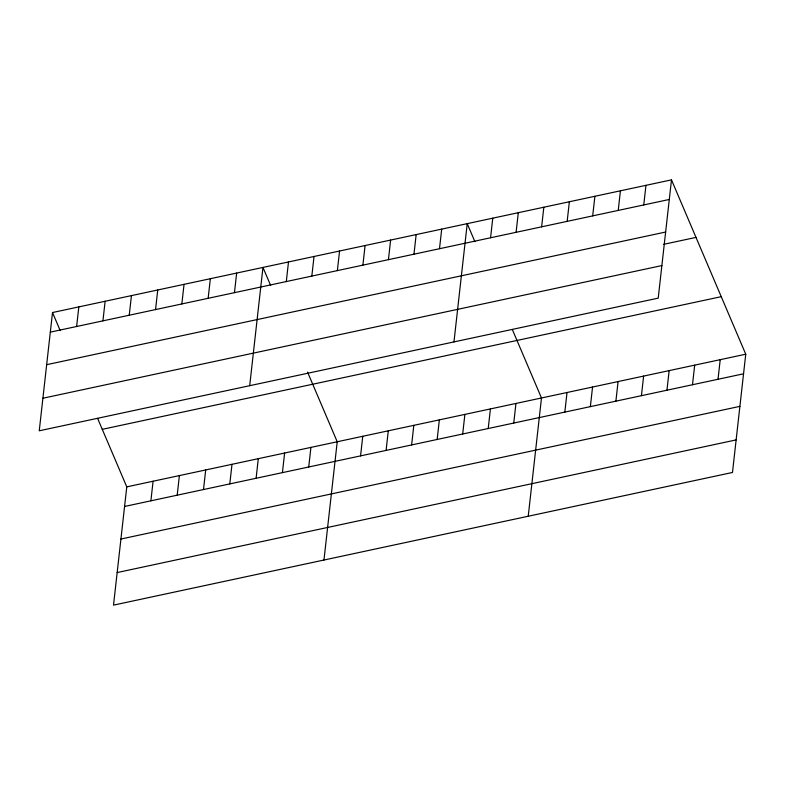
<?xml version="1.0" encoding="UTF-8"?>
<svg xmlns="http://www.w3.org/2000/svg" width="785" height="785" viewBox="0 0 785 785"><rect width="100%" height="100%" fill="white"/><g stroke="black" fill="none" stroke-linecap="round" stroke-linejoin="round"><path stroke-width="1.18" d="M52.517 312.538L39.25 430.798L658.222 298.133L671.489 179.863L52.517 312.538L60.2 330.583M76.626 326.491L78.824 306.896M102.933 320.859L105.131 301.254M129.24 315.217L131.438 295.621M97.595 418.366L126.777 486.867L113.511 605.137L732.483 472.462L745.75 354.202L671.489 179.863M155.548 309.584L157.746 289.979M150.887 500.83L153.085 481.234M181.845 303.942L184.043 284.347M177.194 495.188L179.392 475.592M208.153 298.3L210.351 278.704M203.492 489.555L205.69 469.95M234.46 292.668L236.658 273.062M229.799 483.913L231.997 464.318M249.699 385.69L262.965 267.43L270.658 285.475M256.106 478.271L258.304 458.675M286.299 281.55L288.497 261.954M282.414 472.639L284.612 453.033M311.831 276.084L314.029 256.479M308.721 466.996L310.919 447.401M337.364 270.609L339.562 251.014M323.96 560.029L337.226 441.759L307.573 372.159M362.896 265.134L365.094 245.538M360.56 455.889L362.758 436.293M388.428 259.668L390.626 240.063M386.092 450.413L388.29 430.818M413.97 254.193L416.168 234.597M411.625 444.938L413.823 425.342M439.502 248.717L441.7 229.122M437.157 439.472L439.355 419.867M453.965 341.917L467.232 223.646L474.915 241.701M462.689 433.997L464.887 414.401M490.566 237.776L492.764 218.171M488.221 428.522L490.419 408.926M516.098 232.301L518.296 212.706M513.753 423.056L515.951 403.451M541.63 226.826L543.828 207.23M528.226 516.245L541.493 397.985L512.311 329.474M567.163 221.36L569.361 201.755M564.827 412.105L567.025 392.51M592.695 215.885L594.893 196.289M590.359 406.63L592.557 387.034M618.227 210.409L620.425 190.814M615.891 401.164L618.089 381.559M643.759 204.934L645.957 185.338M641.423 395.689L643.621 376.093M666.956 390.214L669.154 370.618M692.488 384.748L694.686 365.143M718.02 379.273L720.218 359.677M50.319 332.134L669.291 199.469M46.668 364.691L665.641 232.026M663.502 244.361L696.001 237.394M42.9 398.24L661.873 265.575M102.266 429.336L721.248 296.671M126.777 486.867L745.75 354.202M124.579 506.462L743.552 373.797M120.929 539.03L739.902 406.355M117.161 572.569L736.134 439.904"/></g></svg>
